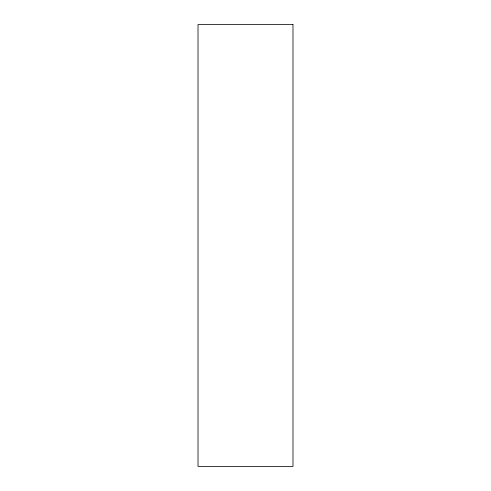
<?xml version="1.0" encoding="UTF-8"?>
<svg xmlns="http://www.w3.org/2000/svg" width="491" height="491" viewBox="0 0 491 491"><rect width="100%" height="100%" fill="white"/><g stroke="black" fill="none" stroke-linecap="round" stroke-linejoin="round"><path stroke-width="0.74" d="M292.986 24.55L198.014 24.55L198.014 466.45L292.986 466.45L292.986 24.55"/></g></svg>
